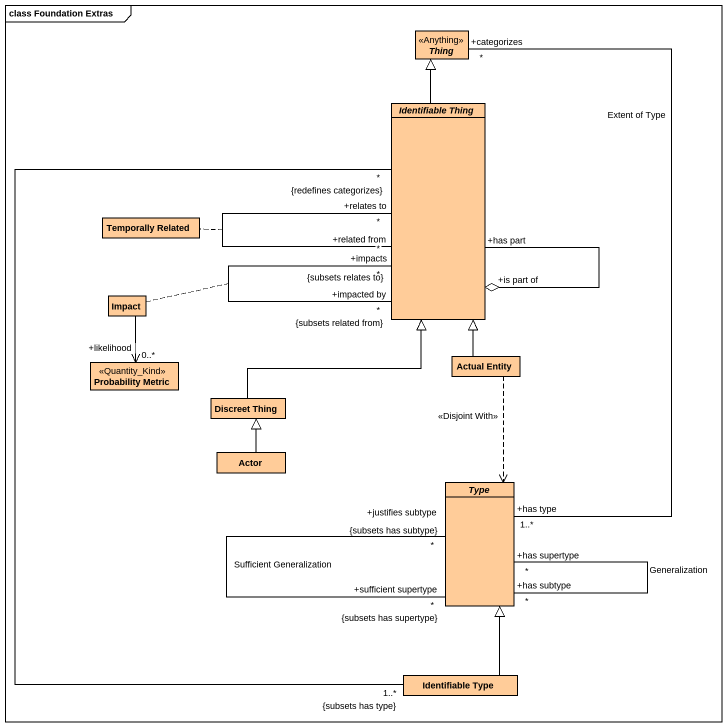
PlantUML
@startuml
mainframe class Foundation Extras
hide circle
hide empty members
abstract class Thing <<Anything>> #FFCC99
abstract class "Identifiable Thing" as Identifiable_Thing #FFCC99
class "Temporally Related" as Temporally_Related #FFCC99
class Impact #FFCC99
class "Probability Metric" as Probability_Metric <<Quantity_Kind>> #FFCC99
class "Actual Entity" as Actual_Entity #FFCC99
class "Discreet Thing" as Discreet_Thing #FFCC99
class "Actor" as Actor_ #FFCC99
abstract class Type #FFCC99
class "Identifiable Type" as Identifiable_Type #FFCC99
Identifiable_Thing -up-|> Thing
Identifiable_Thing "+impacted by\n*\n{subsets related from}" -- "+impacts\n*\n{subsets relates to}" Identifiable_Thing
(Identifiable_Thing, Identifiable_Thing) .. Impact
Identifiable_Thing "+is part of" o-- "+has part" Identifiable_Thing
Identifiable_Thing "+related from\n*" -- "+relates to\n*" Identifiable_Thing
(Identifiable_Thing, Identifiable_Thing) .. Temporally_Related
Probability_Metric "+likelihood\n0..*" <-up- Impact
Actual_Entity -up-|> Identifiable_Thing
Actual_Entity ..> Type : <<Disjoint With>>
Discreet_Thing -up-|> Identifiable_Thing
Actor_ -up-|> Discreet_Thing
Type "+has type\n1..*" -up- "+categorizes\n*" Thing : Extent of Type
Type "+justifies subtype\n*\n{subsets has subtype}" -- "+sufficient supertype\n*\n{subsets has supertype}" Type : Sufficient Generalization
Type "+has subtype\n*" -- "+has supertype\n*" Type : Generalization
Identifiable_Type "1..*\n{subsets has type}" -up- "*\n{redefines categorizes}" Identifiable_Thing
Identifiable_Type -up-|> Type
@enduml
